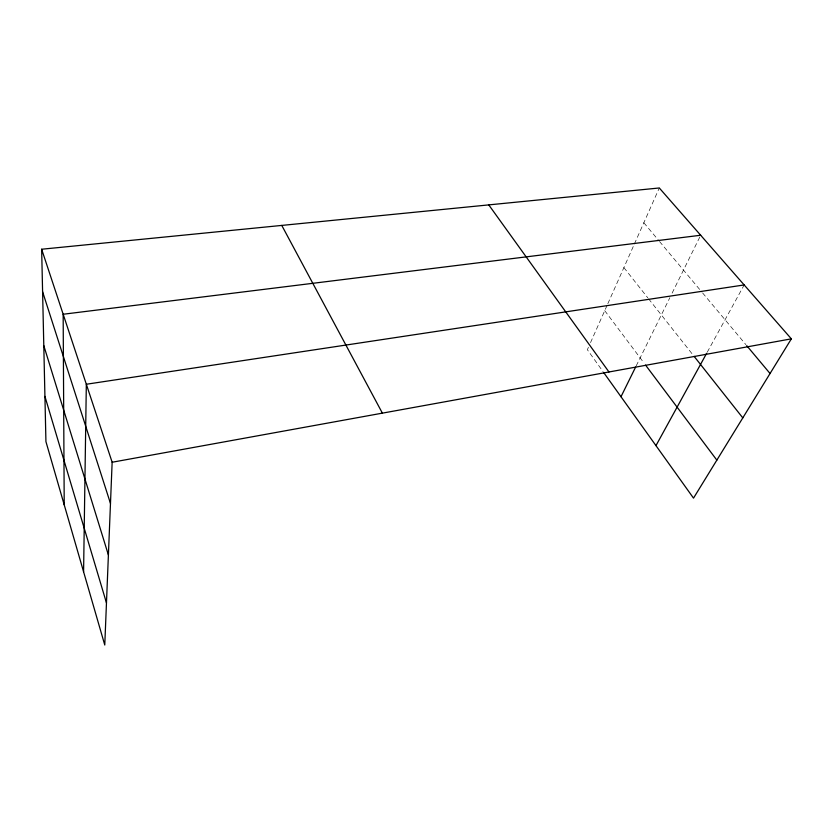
<?xml version="1.0" encoding="UTF-8"?>
<svg xmlns="http://www.w3.org/2000/svg" width="833" height="833" viewBox="0 0 833 833"><rect width="100%" height="100%" fill="white"/><g stroke="black" fill="none" stroke-linecap="round" stroke-linejoin="round"><path stroke-width="0.62" stroke-dasharray="4.17 3.12" d="M588.421 347.351L587.369 349.714L603.061 371.653M590.524 342.613L607.319 304.847M607.84 303.681L633.861 245.173M634.382 243.996L659.299 187.977M636.204 365.885L669.857 297.704M672.127 293.101L700.678 235.25M707.269 352.161L744.171 284.938M643.836 222.744L658.705 240.508M659.528 241.497L701.771 291.956M702.604 292.945L745.889 344.643M623.886 267.601L647.793 297.818M648.595 298.828L693.327 355.358M604.737 310.667L644.003 363.021"/><path stroke-width="1.25" d="M83.581 571.771L86.33 384.252L744.171 284.938M41.65 249.234L112.143 462.242L104.771 645.023L45.93 441.605L41.65 249.234L659.299 187.977L791.35 338.844L693.514 498.124L603.8 372.695M620.991 396.727L635.641 367.03M655.967 445.634L706.655 353.286M112.143 462.242L791.35 338.844M700.678 235.25L63.162 314.249L64.214 504.819M746.722 345.643L770.056 373.517M694.128 356.368L742.797 417.885M645.544 365.073L716.849 460.128M488.763 204.887L608.965 371.976M281.773 225.42L382.389 413.147M42.598 291.737L110.477 503.455M43.795 345.622L108.405 555.017M44.92 396.383L106.468 602.905"/></g></svg>
